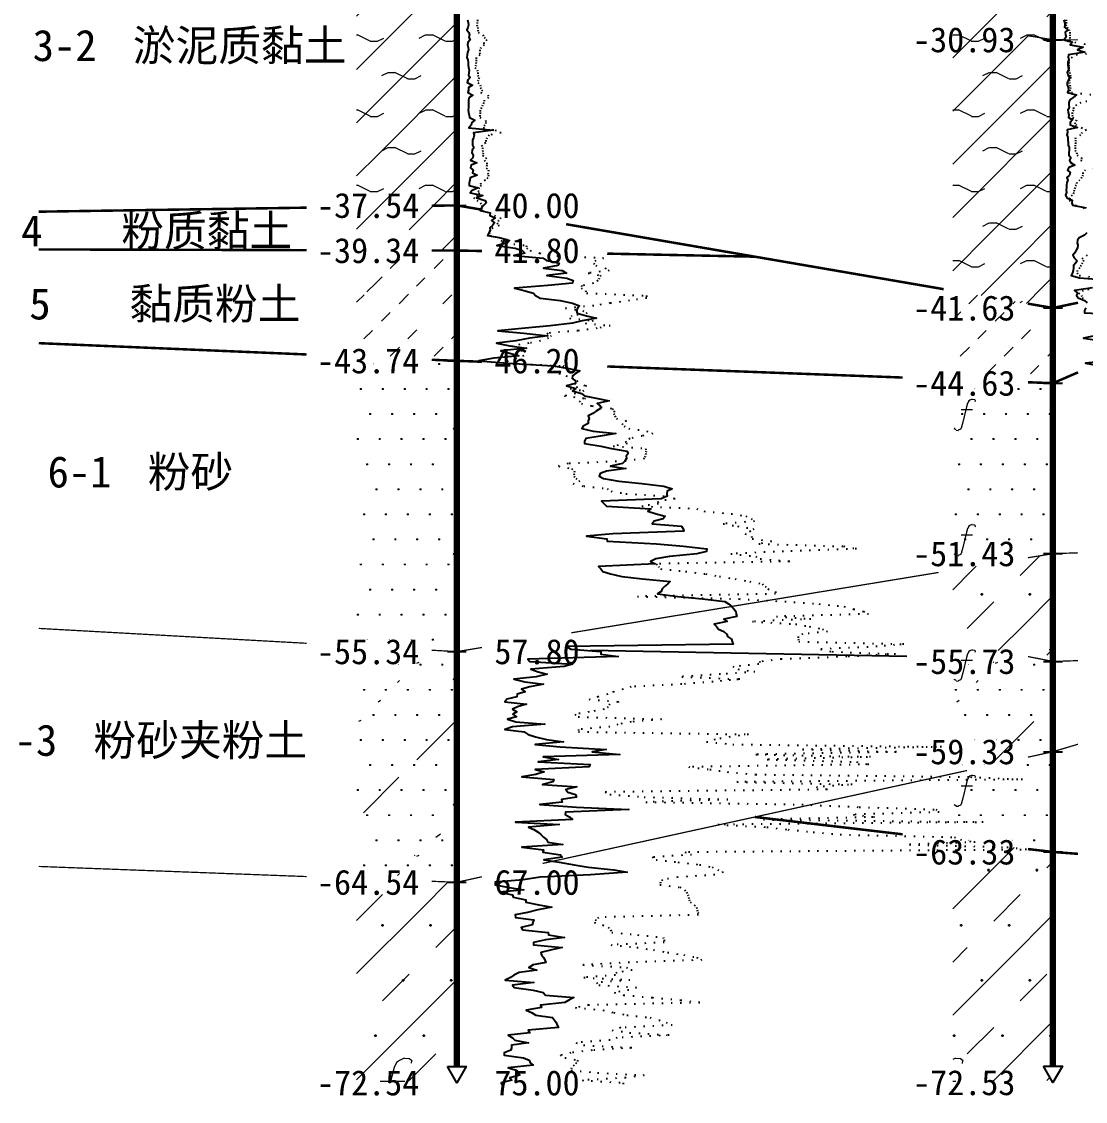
# Model space of a CAD drawing. Extents: x -37 to 3540, y -1485 to 297.
# Drawn here: x 127 to 212, y -1419.8 to -1333.7 of the extents above; entities that cross this region are included whole.
import ezdxf
from ezdxf.enums import TextEntityAlignment as Align

# ---------------------------------------------------------------- set-up
doc = ezdxf.new("R2010")
doc.units = 0
doc.linetypes.add('DOT', pattern=[6.35, 0, -6.35])
for name, color, linetype in [('CURVE', 200, 'CONTINUOUS'), ('HOLE', 41, 'CONTINUOUS'), ('STRATUM', 241, 'CONTINUOUS')]:
    doc.layers.add(name, color=color, linetype=linetype)
doc.layers.add('HATCH', color=7, linetype='CONTINUOUS', lineweight=13)
doc.styles.add('ST', font='')
doc.styles.get('ST').set_extended_font_data('SimSun')
pattern_1 = [(45, (112.367, -1485), (-2.12132, 2.12132), [10, 0]), (26.565, (113.4412, -1485.2536), (5.999823, 5.999812), [0.567, -12.849]), (0, (112.874, -1485.2536), (0, 6), [0.567, -5.433]), (26.565, (110.7857, -1485), (5.999823, 5.999812), [0.567, -12.849]), (0, (111.293, -1484.7464), (0, 6), [0.567, -5.433]), (153.435, (112.8742, -1485.2536), (-5.999818, -5e-06), [1.134, -12.2826]), (26.565, (116.4412, -1482.2536), (5.999823, 5.999812), [0.567, -12.849]), (0, (115.874, -1482.2536), (0, 6), [0.567, -5.433]), (26.565, (113.7857, -1482), (5.999823, 5.999812), [0.567, -12.849]), (0, (114.293, -1481.7464), (0, 6), [0.567, -5.433]), (153.435, (115.8742, -1482.2536), (-5.999818, -5e-06), [1.134, -12.2826])]
pattern_2 = [(45, (112.367, -1485), (-4.24264, 4.24264), [10, 0]), (45, (113.428, -1488.182), (-2.12132, 6.36396), [3, -3])]
pattern_3 = [(45, (112.367, -1485), (-6e-07, 6.99998), [0.9473, -8.9522]), (45, (113.767, -1483.6), (-6e-07, 6.99998), [0.9869, -8.9126]), (45, (115.167, -1482.2), (-6e-07, 6.99998), [1.06018, -8.8393]), (45, (116.567, -1480.8), (-6e-07, 6.99998), [0.94918, -8.95032]), (45, (117.967, -1479.4), (-6e-07, 6.99998), [1.0365, -8.863]), (45, (115.867, -1485), (-6e-07, 6.99998), [1.01335, -8.88615]), (45, (117.267, -1483.6), (-6e-07, 6.99998), [1.07896, -12.12037]), (45, (118.667, -1482.2), (-6e-07, 6.99998), [0.99882, -8.90067]), (45, (113.067, -1480.8), (-4e-07, 6.99998), [1.05533, -8.84416]), (45, (114.467, -1479.4), (-4e-07, 6.99998), [1.0365, -8.863])]
pattern_4 = [(82.875, (111.5324, -1486.206), (0.000369, 10.000176), [0.0893, -80.5337]), (143.13, (111.6334, -1486.2818), (-29.999964, 20.000054), [0.12627, -49.87373]), (172.875, (111.8106, -1486.304), (-70.000246, 9.99966), [0.17857, -80.44443]), (206.565, (111.989, -1486.2147), (-9.9997, -9.99969), [0.19954, -22.16046]), (243.435, (112.0783, -1486.0363), (9e-06, -9.9997), [0.19954, -22.16146]), (255.964, (112.1676, -1485.679), (-0.0002, -9.9995), [0.36813, -40.86287]), (255.964, (112.4776, -1484.439), (-0.0002, -9.9995), [1.2784, -39.9526]), (255.964, (112.5461, -1484.165), (-0.0002, -9.9995), [0.28235, -40.94865]), (216.87, (112.7364, -1483.9108), (-9.999982, -10.000018), [0.12627, -49.87373]), (243.435, (112.6354, -1483.9865), (9e-06, -9.9997), [0.19954, -22.16146]), (206.565, (112.915, -1483.8215), (-9.9997, -9.99969), [0.19954, -22.16046]), (172.875, (113.092, -1483.8437), (-70.000246, 9.99966), [0.17857, -80.44443]), (143.13, (113.193, -1483.9194), (-29.999964, 20.000054), [0.12627, -49.87373]), (82.875, (113.182, -1484.008), (0.000369, 10.000176), [0.0893, -80.5337]), (0, (112.037, -1484.66), (0, 10), [0.89286, -9.10714]), (0, (112.392, -1485), (1, 2), [0, -1.75]), (0, (112.367, -1484.975), (1, 2), [0, -1.75]), (0, (112.367, -1485), (1, 2), [0, -1.75]), (0, (112.342, -1485), (1, 2), [0, -1.75]), (0, (112.367, -1485.025), (1, 2), [0, -1.75])]
pattern_5 = [(45, (112.367, -1485), (-2e-06, 15.4), [4.3383, -17.4406]), (45, (118.555, -1478.777), (-2e-06, 15.4), [4.386, -17.3928]), (45, (123.515, -1473.819), (-2e-06, 15.4), [3.99, -17.789]), (26.565, (112.367, -1477.3), (15.4, 15.4), [0.2123, -34.2231]), (36.87, (113.907, -1475.76), (15.4, 15.4), [0.435, -76.565]), (315, (120.067, -1469.653), (15.4, 3e-06), [0.0727, -21.7062]), (26.565, (120.067, -1485), (15.4, 15.4), [0.3184, -34.117]), (26.565, (121.607, -1483.46), (15.4, 15.4), [0.2316, -34.2038]), (90, (122.377, -1482.69), (-15.4, -1e-06), [0.0633, -15.3367]), (26.565, (123.147, -1481.92), (15.4, 15.4), [0.2002, -68.6707]), (36.87, (124.687, -1480.38), (15.4, 15.4), [0.2435, -76.7565]), (45, (126.227, -1478.84), (-5e-07, 15.4), [0.24, -21.5388]), (315, (127.578, -1477.195), (15.4, 3e-06), [0.0727, -21.7062]), (36.87, (115.447, -1474.22), (15.4, 15.4), [0.2249, -76.7751]), (53.13, (116.987, -1472.68), (30.8, 46.2), [0.2956, -76.7044]), (53.13, (118.527, -1471.14), (30.8, 46.2), [0.2777, -76.7223])]
pattern_6 = [(82.875, (110.531, -1487.6533), (0.00081, 22.00039), [0.1964, -177.1742]), (143.13, (110.753, -1487.82), (-65.99992, 44.00012), [0.2778, -109.7222]), (172.875, (111.143, -1487.8687), (-154.00054, 21.999253), [0.3929, -176.9777]), (206.565, (111.536, -1487.672), (-21.99935, -21.9993), [0.439, -48.753]), (243.435, (111.732, -1487.28), (2e-05, -21.9993), [0.439, -48.7552]), (255.964, (111.9283, -1486.494), (-0.00044, -21.9989), [0.8099, -89.8983]), (255.964, (112.6104, -1483.7656), (-0.00044, -21.9989), [2.8124, -87.8958]), (255.964, (112.761, -1483.163), (-0.00044, -21.9989), [0.6212, -90.087]), (216.87, (113.1796, -1482.6037), (-21.99996, -22.00004), [0.2778, -109.7222]), (243.435, (112.957, -1482.77), (2e-05, -21.9993), [0.439, -48.7552]), (206.565, (113.572, -1482.407), (-21.99935, -21.9993), [0.439, -48.753]), (172.875, (113.962, -1482.456), (-154.00054, 21.999253), [0.3929, -176.9777]), (143.13, (114.1843, -1482.6228), (-65.99992, 44.00012), [0.2778, -109.7222]), (82.875, (114.16, -1482.8177), (0.00081, 22.00039), [0.1964, -177.1742]), (0, (111.642, -1484.252), (0, 22), [1.9643, -20.0357]), (0, (112.422, -1485), (2.2, 4.4), [0, -3.85]), (0, (112.367, -1484.945), (2.2, 4.4), [0, -3.85]), (0, (112.367, -1485), (2.2, 4.4), [0, -3.85]), (0, (112.312, -1485), (2.2, 4.4), [0, -3.85]), (0, (112.367, -1485.055), (2.2, 4.4), [0, -3.85])]

msp = doc.modelspace()

# ---------------------------------------------------------------- hatches: boundary and pattern name
at = {"layer": 'HATCH'}
h = msp.add_hatch(dxfattribs=at)
h.set_pattern_fill('YNFNT', color=251, style=0)
h.set_pattern_definition([(45, (112.367, -1485), (-4.24264, 4.24264), [10, 0]), (45, (113.428, -1488.182), (-2.12132, 6.36396), [3, -3]), (26.565, (113.4412, -1485.2536), (5.999823, 5.999812), [0.567, -12.849]), (0, (112.874, -1485.2536), (0, 6), [0.567, -5.433]), (26.565, (110.7857, -1485), (5.999823, 5.999812), [0.567, -12.849]), (0, (111.293, -1484.7464), (0, 6), [0.567, -5.433]), (153.435, (112.8742, -1485.2536), (-5.999818, -5e-06), [1.134, -12.2826]), (26.565, (116.4412, -1482.2536), (5.999823, 5.999812), [0.567, -12.849]), (0, (115.874, -1482.2536), (0, 6), [0.567, -5.433]), (26.565, (113.7857, -1482), (5.999823, 5.999812), [0.567, -12.849]), (0, (114.293, -1481.7464), (0, 6), [0.567, -5.433]), (153.435, (115.8742, -1482.2536), (-5.999818, -5e-06), [1.134, -12.2826])])
h.paths.add_polyline_path([(209.377, -1302.538), (201.377, -1302.911), (201.377, -1333.863), (209.377, -1335.138)])
h.paths.add_polyline_path([(197.307, -1336.627), (206.866, -1336.627), (206.866, -1333.694), (197.307, -1333.694)], flags=9)
h.paths.add_polyline_path([(197.307, -1304.027), (206.866, -1304.027), (206.866, -1301.094), (197.307, -1301.094)], flags=9)
h = msp.add_hatch(dxfattribs=at)
h.set_pattern_fill('YNNT', color=251, style=0)
h.set_pattern_definition(pattern_1)
h.paths.add_polyline_path([(161.789, -1327.554), (153.789, -1327.921), (153.789, -1348.475), (161.789, -1348.354)])
h.paths.add_polyline_path([(149.719, -1349.843), (159.278, -1349.843), (159.278, -1346.91), (149.719, -1346.91)], flags=9)
h.paths.add_polyline_path([(149.722, -1329.04), (159.275, -1329.04), (159.275, -1326.124), (149.722, -1326.124)], flags=9)
h = msp.add_hatch(dxfattribs=at)
h.set_pattern_fill('YNNT', color=251, style=0)
h.set_pattern_definition(pattern_1)
h.paths.add_polyline_path([(209.377, -1335.138), (201.377, -1333.863), (201.377, -1355.162), (209.377, -1356.538)])
h.paths.add_polyline_path([(197.307, -1358.027), (206.866, -1358.027), (206.866, -1355.094), (197.307, -1355.094)], flags=9)
h.paths.add_polyline_path([(197.307, -1336.627), (206.866, -1336.627), (206.866, -1333.694), (197.307, -1333.694)], flags=9)
h = msp.add_hatch(dxfattribs=at)
h.set_pattern_fill('FZNT', color=32, style=0)
h.set_pattern_definition(pattern_2)
h.paths.add_polyline_path([(161.789, -1348.354), (153.789, -1348.475), (153.789, -1351.934), (161.789, -1351.954)])
h.paths.add_polyline_path([(149.719, -1353.443), (159.278, -1353.443), (159.278, -1350.51), (149.719, -1350.51)], flags=9)
h.paths.add_polyline_path([(149.719, -1349.843), (159.278, -1349.843), (159.278, -1346.91), (149.719, -1346.91)], flags=9)
h = msp.add_hatch(dxfattribs=at)
h.set_pattern_fill('NZFT', color=52, style=0)
h.set_pattern_definition(pattern_3)
h.paths.add_polyline_path([(161.789, -1351.954), (153.789, -1351.934), (153.789, -1360.416), (161.789, -1360.754)])
h.paths.add_polyline_path([(149.719, -1362.243), (159.278, -1362.243), (159.278, -1359.31), (149.719, -1359.31)], flags=9)
h.paths.add_polyline_path([(149.719, -1353.443), (159.278, -1353.443), (159.278, -1350.51), (149.719, -1350.51)], flags=9)
h = msp.add_hatch(dxfattribs=at)
h.set_pattern_fill('NZFT', color=52, style=0)
h.set_pattern_definition(pattern_3)
h.paths.add_polyline_path([(209.377, -1356.538), (201.377, -1355.162), (201.377, -1362.238), (209.377, -1362.538)])
h.paths.add_polyline_path([(197.307, -1364.027), (206.866, -1364.027), (206.866, -1361.094), (197.307, -1361.094)], flags=9)
h.paths.add_polyline_path([(197.307, -1358.027), (206.866, -1358.027), (206.866, -1355.094), (197.307, -1355.094)], flags=9)
h = msp.add_hatch(dxfattribs=at)
h.set_pattern_fill('FS', color=142, style=0)
h.set_pattern_definition(pattern_4)
h.paths.add_polyline_path([(161.789, -1360.754), (153.789, -1360.416), (153.789, -1383.51), (161.789, -1383.954)])
h.paths.add_polyline_path([(149.719, -1385.443), (159.278, -1385.443), (159.278, -1382.51), (149.719, -1382.51)], flags=9)
h.paths.add_polyline_path([(149.719, -1362.243), (159.278, -1362.243), (159.278, -1359.31), (149.719, -1359.31)], flags=9)
h = msp.add_hatch(dxfattribs=at)
h.set_pattern_fill('FS', color=142, style=0)
h.set_pattern_definition(pattern_4)
h.paths.add_polyline_path([(209.377, -1362.538), (201.377, -1362.238), (201.377, -1377.452), (209.377, -1376.138)])
h.paths.add_polyline_path([(197.307, -1377.627), (206.866, -1377.627), (206.866, -1374.694), (197.307, -1374.694)], flags=9)
h.paths.add_polyline_path([(197.307, -1364.027), (206.866, -1364.027), (206.866, -1361.094), (197.307, -1361.094)], flags=9)
h = msp.add_hatch(dxfattribs=at)
h.set_pattern_fill('FZNT', color=32, style=0)
h.set_pattern_definition(pattern_2)
h.paths.add_polyline_path([(209.377, -1376.138), (201.377, -1377.452), (201.377, -1383.16), (209.377, -1384.738)])
h.paths.add_polyline_path([(197.307, -1386.227), (206.866, -1386.227), (206.866, -1383.294), (197.307, -1383.294)], flags=9)
h.paths.add_polyline_path([(197.307, -1377.627), (206.866, -1377.627), (206.866, -1374.694), (197.307, -1374.694)], flags=9)
h = msp.add_hatch(dxfattribs=at)
h.set_pattern_fill('FS', color=32, scale=2.2, style=0)
h.set_pattern_definition(pattern_6)
h.paths.add_polyline_path([(209.377, -1376.138), (201.377, -1377.452), (201.377, -1383.16), (209.377, -1384.738)])
h.paths.add_polyline_path([(197.307, -1386.227), (206.866, -1386.227), (206.866, -1383.294), (197.307, -1383.294)], flags=9)
h.paths.add_polyline_path([(197.307, -1377.627), (206.866, -1377.627), (206.866, -1374.694), (197.307, -1374.694)], flags=9)
h = msp.add_hatch(dxfattribs=at)
h.set_pattern_fill('FS', color=142, style=0)
h.set_pattern_definition(pattern_4)
h.paths.add_polyline_path([(161.789, -1383.954), (153.789, -1383.51), (153.789, -1402.051), (161.789, -1402.354)])
h.paths.add_polyline_path([(149.719, -1403.843), (159.278, -1403.843), (159.278, -1400.91), (149.719, -1400.91)], flags=9)
h.paths.add_polyline_path([(149.719, -1385.443), (159.278, -1385.443), (159.278, -1382.51), (149.719, -1382.51)], flags=9)
h = msp.add_hatch(dxfattribs=at)
h.set_pattern_fill('SZFT', color=142, scale=2.2, style=0)
h.set_pattern_definition(pattern_5)
h.paths.add_polyline_path([(161.789, -1383.954), (153.789, -1383.51), (153.789, -1402.051), (161.789, -1402.354)])
h.paths.add_polyline_path([(149.719, -1403.843), (159.278, -1403.843), (159.278, -1400.91), (149.719, -1400.91)], flags=9)
h.paths.add_polyline_path([(149.719, -1385.443), (159.278, -1385.443), (159.278, -1382.51), (149.719, -1382.51)], flags=9)
h = msp.add_hatch(dxfattribs=at)
h.set_pattern_fill('FS', color=142, style=0)
h.set_pattern_definition(pattern_4)
h.paths.add_polyline_path([(209.377, -1384.738), (201.377, -1383.16), (201.377, -1393.689), (209.377, -1391.938)])
h.paths.add_polyline_path([(197.307, -1393.427), (206.866, -1393.427), (206.866, -1390.494), (197.307, -1390.494)], flags=9)
h.paths.add_polyline_path([(197.307, -1386.227), (206.866, -1386.227), (206.866, -1383.294), (197.307, -1383.294)], flags=9)
h = msp.add_hatch(dxfattribs=at)
h.set_pattern_fill('SZFT', color=142, scale=2.2, style=0)
h.set_pattern_definition(pattern_5)
h.paths.add_polyline_path([(209.377, -1384.738), (201.377, -1383.16), (201.377, -1393.689), (209.377, -1391.938)])
h.paths.add_polyline_path([(197.307, -1393.427), (206.866, -1393.427), (206.866, -1390.494), (197.307, -1390.494)], flags=9)
h.paths.add_polyline_path([(197.307, -1386.227), (206.866, -1386.227), (206.866, -1383.294), (197.307, -1383.294)], flags=9)
h = msp.add_hatch(dxfattribs=at)
h.set_pattern_fill('FS', color=142, style=0)
h.set_pattern_definition(pattern_4)
h.paths.add_polyline_path([(209.377, -1391.938), (201.377, -1393.689), (201.377, -1398.999), (209.377, -1399.938)])
h.paths.add_polyline_path([(197.307, -1401.427), (206.866, -1401.427), (206.866, -1398.494), (197.307, -1398.494)], flags=9)
h.paths.add_polyline_path([(197.307, -1393.427), (206.866, -1393.427), (206.866, -1390.494), (197.307, -1390.494)], flags=9)
h = msp.add_hatch(dxfattribs=at)
h.set_pattern_fill('FZNT', color=32, style=0)
h.set_pattern_definition(pattern_2)
h.paths.add_polyline_path([(209.377, -1399.938), (201.377, -1398.999), (201.377, -1418.338), (209.377, -1418.338), (208.627, -1417.039), (209.377, -1417.039)])
h.paths.add_polyline_path([(197.307, -1419.827), (206.866, -1419.827), (206.866, -1416.894), (197.307, -1416.894)], flags=9)
h.paths.add_polyline_path([(197.307, -1401.427), (206.866, -1401.427), (206.866, -1398.494), (197.307, -1398.494)], flags=9)
h = msp.add_hatch(dxfattribs=at)
h.set_pattern_fill('FS', color=32, scale=2.2, style=0)
h.set_pattern_definition(pattern_6)
h.paths.add_polyline_path([(209.377, -1399.938), (201.377, -1398.999), (201.377, -1418.338), (209.377, -1418.338), (208.627, -1417.039), (209.377, -1417.039)])
h.paths.add_polyline_path([(197.307, -1419.827), (206.866, -1419.827), (206.866, -1416.894), (197.307, -1416.894)], flags=9)
h.paths.add_polyline_path([(197.307, -1401.427), (206.866, -1401.427), (206.866, -1398.494), (197.307, -1398.494)], flags=9)
h = msp.add_hatch(dxfattribs=at)
h.set_pattern_fill('FZNT', color=32, style=0)
h.set_pattern_definition(pattern_2)
h.paths.add_polyline_path([(161.789, -1402.354), (153.789, -1402.051), (153.789, -1418.354), (161.789, -1418.354), (161.039, -1417.055), (161.789, -1417.055)])
h.paths.add_polyline_path([(149.724, -1419.837), (159.272, -1419.837), (159.272, -1416.938), (149.724, -1416.938)], flags=9)
h.paths.add_polyline_path([(149.719, -1403.843), (159.278, -1403.843), (159.278, -1400.91), (149.719, -1400.91)], flags=9)
h = msp.add_hatch(dxfattribs=at)
h.set_pattern_fill('FS', color=32, scale=2.2, style=0)
h.set_pattern_definition(pattern_6)
h.paths.add_polyline_path([(161.789, -1402.354), (153.789, -1402.051), (153.789, -1418.354), (161.789, -1418.354), (161.039, -1417.055), (161.789, -1417.055)])
h.paths.add_polyline_path([(149.724, -1419.837), (159.272, -1419.837), (159.272, -1416.938), (149.724, -1416.938)], flags=9)
h.paths.add_polyline_path([(149.719, -1403.843), (159.278, -1403.843), (159.278, -1400.91), (149.719, -1400.91)], flags=9)

# ---------------------------------------------------------------- linework, layer by layer
at = {"layer": 'CURVE', "color": 30, "linetype": 'Continuous'}
for points in [[(210.257, -1333.538), (210.287, -1333.738), (210.327, -1333.938), (210.297, -1334.138), (210.557, -1334.338), (210.347, -1334.538), (210.387, -1334.738), (210.427, -1334.938), (210.257, -1335.138), (210.947, -1335.338), (210.757, -1335.538), (211.797, -1335.738), (211.337, -1335.938), (211.927, -1336.138), (210.607, -1336.338), (210.587, -1336.538), (210.637, -1336.738), (210.557, -1336.938), (210.577, -1337.138), (210.587, -1337.338), (210.627, -1337.538), (210.517, -1337.738), (210.577, -1337.938), (210.687, -1338.138), (210.607, -1338.338), (210.507, -1338.538), (210.517, -1338.738), (210.597, -1338.938), (210.627, -1339.138), (210.547, -1339.338), (211.247, -1339.538), (210.977, -1339.738), (210.737, -1339.938), (210.647, -1340.138), (210.647, -1340.338), (210.677, -1340.538), (210.567, -1340.738), (210.597, -1340.938), (210.647, -1341.138), (210.627, -1341.338), (210.927, -1341.538), (210.757, -1341.738), (210.747, -1341.938), (211.347, -1342.138), (210.517, -1342.338), (210.527, -1342.538), (210.487, -1342.738), (210.557, -1342.938), (210.557, -1343.138), (210.587, -1343.338), (210.597, -1343.538), (210.667, -1343.738), (210.667, -1343.938), (210.657, -1344.138), (210.647, -1344.338), (210.797, -1344.538), (210.707, -1344.738), (210.767, -1344.938), (211.127, -1345.138), (210.647, -1345.338), (210.547, -1345.538), (210.757, -1345.738), (210.697, -1345.938), (210.497, -1346.138), (210.577, -1346.338), (210.487, -1346.538), (210.467, -1346.738), (210.457, -1346.938), (210.427, -1347.138), (210.457, -1347.338), (210.367, -1347.538), (210.477, -1347.738), (210.907, -1347.938), (210.877, -1348.138), (210.927, -1348.338), (212.027, -1348.538)], [(162.629, -1333.554), (162.689, -1333.754), (162.709, -1333.954), (162.659, -1334.154), (162.589, -1334.354), (162.739, -1334.554), (162.789, -1334.754), (162.749, -1334.954), (162.849, -1335.154), (162.669, -1335.354), (162.639, -1335.554), (162.689, -1335.754), (162.709, -1335.954), (162.639, -1336.154), (162.609, -1336.354), (162.589, -1336.554), (162.669, -1336.754), (162.699, -1336.954), (162.689, -1337.154), (162.709, -1337.354), (162.759, -1337.554), (162.749, -1337.754), (162.729, -1337.954), (162.849, -1338.154), (162.659, -1338.354), (162.599, -1338.554), (163.029, -1338.754), (162.729, -1338.954), (162.719, -1339.154), (162.669, -1339.354), (163.069, -1339.554), (162.759, -1339.754), (162.729, -1339.954), (162.719, -1340.154), (162.729, -1340.354), (162.719, -1340.554), (162.689, -1340.754), (162.709, -1340.954), (162.759, -1341.154), (162.789, -1341.354), (163.229, -1341.554), (162.979, -1341.754), (162.939, -1341.954), (162.749, -1342.154), (164.699, -1342.354), (163.129, -1342.554), (163.179, -1342.754), (163.119, -1342.954), (163.039, -1343.154), (163.039, -1343.354), (163.029, -1343.554), (163.149, -1343.754), (163.009, -1343.954), (162.989, -1344.154), (163.089, -1344.354), (163.069, -1344.554), (162.889, -1344.754), (163.389, -1344.954), (162.919, -1345.154), (162.869, -1345.354), (163.089, -1345.554), (163.049, -1345.754), (163.399, -1345.954), (162.849, -1346.154), (162.819, -1346.354), (162.769, -1346.554), (162.759, -1346.754), (163.489, -1346.954), (163.009, -1347.154), (162.849, -1347.354), (163.859, -1347.554), (163.369, -1347.754), (164.059, -1347.954), (164.119, -1348.154), (163.929, -1348.354), (163.769, -1348.554), (163.649, -1348.754), (164.449, -1348.954), (164.409, -1349.154), (164.849, -1349.354), (164.549, -1349.554), (164.799, -1349.754), (164.629, -1349.954), (164.429, -1350.154), (164.439, -1350.354), (164.329, -1350.554), (164.239, -1350.754), (165.289, -1350.954), (165.999, -1351.154), (165.839, -1351.354), (164.989, -1351.554), (166.449, -1351.754), (166.999, -1351.954), (167.209, -1352.154), (166.329, -1352.354), (168.679, -1352.554), (168.939, -1352.754), (169.949, -1352.954), (169.839, -1353.154), (168.699, -1353.354), (170.209, -1353.554), (170.539, -1353.754), (168.979, -1353.954), (170.579, -1354.154), (171.069, -1354.354), (171.029, -1354.554), (169.059, -1354.754), (166.399, -1354.954), (167.139, -1355.154), (167.899, -1355.354), (168.079, -1355.554), (168.449, -1355.754), (170.049, -1355.954), (171.029, -1356.154), (171.589, -1356.354), (171.419, -1356.554), (171.329, -1356.754), (171.389, -1356.954), (172.139, -1357.154), (172.929, -1357.354), (171.789, -1357.554), (171.009, -1357.754), (169.249, -1357.954), (167.239, -1358.154), (165.059, -1358.354), (167.149, -1358.554), (169.049, -1358.754), (167.619, -1358.954), (166.489, -1359.154), (164.959, -1359.354), (166.009, -1359.554), (167.359, -1359.754), (165.299, -1359.954), (166.009, -1360.154), (166.749, -1360.354), (164.749, -1360.554), (163.539, -1360.754), (165.859, -1360.954), (169.469, -1361.154), (170.729, -1361.354), (171.609, -1361.554), (171.259, -1361.754), (171.009, -1361.954), (170.989, -1362.154), (171.269, -1362.354), (171.249, -1362.554), (170.529, -1362.754), (171.299, -1362.954), (171.029, -1363.154), (171.729, -1363.354), (171.989, -1363.554), (173.039, -1363.754), (173.959, -1363.954), (172.999, -1364.154), (173.239, -1364.354), (173.259, -1364.554), (172.949, -1364.754), (172.649, -1364.954), (172.259, -1365.154), (172.349, -1365.354), (172.259, -1365.554), (172.279, -1365.754), (171.879, -1365.954), (171.769, -1366.154), (172.669, -1366.354), (174.469, -1366.554), (173.229, -1366.754), (172.079, -1366.954), (171.979, -1367.154), (171.969, -1367.354), (173.279, -1367.554), (174.139, -1367.754), (175.349, -1367.954), (175.459, -1368.154), (175.309, -1368.354), (175.339, -1368.554), (175.189, -1368.754), (175.009, -1368.954), (174.049, -1369.154), (175.289, -1369.354), (173.729, -1369.554), (173.219, -1369.754), (173.149, -1369.954), (173.499, -1370.154), (174.729, -1370.354), (176.569, -1370.554), (178.319, -1370.754), (178.989, -1370.954), (178.579, -1371.154), (178.539, -1371.354), (178.589, -1371.554), (178.109, -1371.754), (173.329, -1371.954), (173.549, -1372.154), (173.729, -1372.354), (177.269, -1372.554), (177.029, -1372.754), (177.699, -1372.954), (178.409, -1373.154), (178.259, -1373.354), (177.529, -1373.554), (177.369, -1373.754), (179.729, -1373.954), (179.859, -1374.154), (179.919, -1374.354), (174.239, -1374.554), (172.129, -1374.754), (173.749, -1374.954), (173.789, -1375.154), (177.739, -1375.354), (179.879, -1375.554), (181.739, -1375.754), (181.719, -1375.954), (180.959, -1376.154), (178.769, -1376.354), (177.669, -1376.554), (177.259, -1376.754), (177.629, -1376.954), (173.109, -1377.154), (173.289, -1377.354), (173.449, -1377.554), (174.049, -1377.754), (174.959, -1377.954), (176.609, -1378.154), (178.809, -1378.354), (178.639, -1378.554), (178.359, -1378.754), (178.179, -1378.954), (178.109, -1379.154), (177.809, -1379.354), (179.439, -1379.554), (181.409, -1379.754), (183.189, -1379.954), (183.479, -1380.154), (183.729, -1380.354), (183.929, -1380.554), (184.069, -1380.754), (184.089, -1380.954), (184.149, -1381.154), (183.089, -1381.354), (183.379, -1381.554), (182.319, -1381.754), (182.519, -1381.954), (182.689, -1382.154), (183.089, -1382.354), (183.329, -1382.554), (183.389, -1382.754), (183.709, -1382.954), (183.769, -1383.154), (183.839, -1383.354), (170.529, -1383.554), (170.889, -1383.754), (173.289, -1383.954), (173.289, -1384.154), (174.669, -1384.354), (167.459, -1384.554), (167.619, -1384.754), (171.009, -1384.954), (170.359, -1385.154), (167.699, -1385.354), (168.289, -1385.554), (169.009, -1385.754), (168.119, -1385.954), (166.349, -1386.154), (167.209, -1386.354), (168.709, -1386.554), (167.609, -1386.754), (166.959, -1386.954), (167.249, -1387.154), (166.609, -1387.354), (166.579, -1387.554), (165.769, -1387.754), (165.629, -1387.954), (167.349, -1388.154), (166.639, -1388.354), (166.229, -1388.554), (166.589, -1388.754), (166.269, -1388.954), (166.559, -1389.154), (165.819, -1389.354), (166.489, -1389.554), (168.819, -1389.754), (166.239, -1389.954), (165.619, -1390.154), (167.169, -1390.354), (167.489, -1390.554), (168.069, -1390.754), (168.949, -1390.954), (170.309, -1391.154), (168.039, -1391.354), (170.049, -1391.554), (173.709, -1391.754), (172.599, -1391.954), (174.789, -1392.154), (168.669, -1392.354), (169.909, -1392.554), (168.289, -1392.754), (172.439, -1392.954), (172.329, -1393.154), (168.039, -1393.354), (168.759, -1393.554), (168.089, -1393.754), (166.969, -1393.954), (169.539, -1394.154), (169.449, -1394.354), (168.619, -1394.554), (171.359, -1394.754), (170.499, -1394.954), (170.659, -1395.154), (171.269, -1395.354), (171.349, -1395.554), (170.149, -1395.754), (170.209, -1395.954), (168.409, -1396.154), (171.349, -1396.354), (175.519, -1396.554), (170.449, -1396.754), (170.439, -1396.954), (170.819, -1397.154), (171.009, -1397.354), (166.479, -1397.554), (169.949, -1397.754), (167.509, -1397.954), (167.929, -1398.154), (168.289, -1398.354), (168.499, -1398.554), (168.709, -1398.754), (168.939, -1398.954), (169.049, -1399.154), (170.249, -1399.354), (166.969, -1399.554), (168.719, -1399.754), (168.659, -1399.954), (170.059, -1400.154), (170.199, -1400.354), (168.729, -1400.554), (169.969, -1400.754), (171.159, -1400.954), (172.259, -1401.154), (174.309, -1401.354), (175.379, -1401.554), (172.459, -1401.754), (168.439, -1401.954), (167.079, -1402.154), (164.859, -1402.354), (164.839, -1402.554), (165.839, -1402.754), (167.139, -1402.954), (165.219, -1403.154), (166.239, -1403.354), (166.279, -1403.554), (167.289, -1403.754), (167.299, -1403.954), (168.329, -1404.154), (169.379, -1404.354), (168.249, -1404.554), (167.439, -1404.754), (166.449, -1404.954), (166.469, -1405.154), (167.929, -1405.354), (167.849, -1405.554), (167.789, -1405.754), (166.929, -1405.954), (167.029, -1406.154), (169.069, -1406.354), (169.099, -1406.554), (170.389, -1406.754), (168.869, -1406.954), (167.899, -1407.154), (167.909, -1407.354), (170.199, -1407.554), (169.379, -1407.754), (168.489, -1407.954), (168.559, -1408.154), (168.699, -1408.354), (168.819, -1408.554), (168.889, -1408.754), (167.869, -1408.954), (167.529, -1409.154), (168.179, -1409.354), (166.769, -1409.554), (166.349, -1409.754), (166.059, -1409.954), (165.649, -1410.154), (167.929, -1410.354), (166.239, -1410.554), (166.359, -1410.754), (167.869, -1410.954), (168.669, -1411.154), (168.869, -1411.354), (171.119, -1411.554), (170.739, -1411.754), (170.419, -1411.954), (168.479, -1412.154), (168.539, -1412.354), (167.329, -1412.554), (167.739, -1412.754), (168.099, -1412.954), (169.419, -1413.154), (169.589, -1413.354), (169.719, -1413.554), (169.809, -1413.754), (169.899, -1413.954), (167.469, -1414.154), (167.619, -1414.354), (165.889, -1414.554), (166.239, -1414.754), (166.409, -1414.954), (167.519, -1415.154), (166.149, -1415.354), (166.149, -1415.554), (166.089, -1415.754), (165.579, -1415.954), (165.559, -1416.154), (167.099, -1416.354), (167.559, -1416.554), (167.629, -1416.754), (167.889, -1416.954), (165.889, -1417.154), (166.559, -1417.354), (166.689, -1417.554), (166.819, -1417.754), (166.019, -1417.954), (166.189, -1418.154), (165.319, -1418.354), (165.419, -1418.554)], [(212.087, -1350.538), (211.897, -1350.738), (211.467, -1350.938), (211.337, -1351.138), (211.297, -1351.338), (211.357, -1351.538), (211.347, -1351.738), (211.227, -1351.938), (211.117, -1352.138), (210.967, -1352.338), (211.057, -1352.538), (211.287, -1352.738), (211.197, -1352.938), (211.027, -1353.138), (211.027, -1353.338), (210.987, -1353.538), (210.947, -1353.738), (210.837, -1353.938), (211.497, -1354.138), (214.157, -1354.338)], [(212.537, -1354.938), (211.097, -1355.138), (211.337, -1355.338), (211.257, -1355.538), (211.397, -1355.738), (211.887, -1355.938), (212.107, -1356.138)], [(212.007, -1356.538), (211.887, -1356.738), (211.887, -1356.938), (216.327, -1357.138)], [(212.817, -1358.738), (211.827, -1358.938), (213.057, -1359.138)], [(214.097, -1360.738), (211.967, -1360.938), (212.977, -1361.138)]]:
    msp.add_lwpolyline(points, dxfattribs=at)
at = {"layer": 'CURVE', "color": 100, "linetype": 'DOT', "ltscale": 0.1}
for points in [[(210.437, -1333.538), (210.437, -1333.738), (210.407, -1333.938), (210.507, -1334.138), (210.637, -1334.338), (210.737, -1334.538), (210.717, -1334.738), (210.727, -1334.938), (210.707, -1335.138), (211.117, -1335.338), (212.247, -1335.538)], [(163.439, -1333.554), (163.409, -1333.754), (163.389, -1333.954), (163.459, -1334.154), (163.469, -1334.354), (163.489, -1334.554), (163.859, -1334.754), (163.969, -1334.954), (164.189, -1335.154), (163.939, -1335.354), (163.969, -1335.554), (163.699, -1335.754), (163.629, -1335.954), (163.609, -1336.154), (163.629, -1336.354), (163.339, -1336.554), (163.339, -1336.754), (163.329, -1336.954), (163.299, -1337.154), (163.239, -1337.354), (163.399, -1337.554), (163.469, -1337.754), (163.459, -1337.954), (163.559, -1338.154), (163.479, -1338.354), (163.469, -1338.554), (163.659, -1338.754), (163.679, -1338.954), (163.829, -1339.154), (163.679, -1339.354), (164.259, -1339.554), (164.309, -1339.754), (163.979, -1339.954), (163.939, -1340.154), (163.839, -1340.354), (163.749, -1340.554), (163.649, -1340.754), (163.659, -1340.954), (163.629, -1341.154), (163.619, -1341.354), (164.079, -1341.554), (164.109, -1341.754), (164.029, -1341.954), (163.899, -1342.154), (164.829, -1342.354), (165.329, -1342.554), (164.379, -1342.754), (164.189, -1342.954), (164.099, -1343.154), (164.089, -1343.354), (163.769, -1343.554), (163.849, -1343.754), (163.849, -1343.954), (163.889, -1344.154), (163.849, -1344.354), (164.159, -1344.554), (163.989, -1344.754), (164.169, -1344.954), (164.179, -1345.154), (164.139, -1345.354), (164.309, -1345.554), (164.269, -1345.754), (164.309, -1345.954), (164.259, -1346.154), (164.069, -1346.354), (163.679, -1346.554), (163.739, -1346.754), (163.589, -1346.954), (163.499, -1347.154), (163.599, -1347.354), (163.439, -1347.554), (163.119, -1347.754), (163.389, -1347.954), (163.689, -1348.154), (163.809, -1348.354), (163.749, -1348.554), (163.799, -1348.754), (164.369, -1348.954), (164.789, -1349.154), (165.299, -1349.354), (165.129, -1349.554), (164.999, -1349.754), (165.159, -1349.954), (164.659, -1350.154), (164.429, -1350.354), (164.349, -1350.554), (164.439, -1350.754), (165.359, -1350.954), (165.309, -1351.154), (165.599, -1351.354), (167.319, -1351.554), (167.359, -1351.754), (167.619, -1351.954), (168.409, -1352.154), (169.049, -1352.354), (173.499, -1352.554), (172.879, -1352.754), (172.719, -1352.954), (172.879, -1353.154), (173.629, -1353.354), (173.959, -1353.554), (172.279, -1353.754), (173.279, -1353.954), (173.159, -1354.154), (173.059, -1354.354), (172.689, -1354.554), (171.779, -1354.754), (171.719, -1354.954), (172.049, -1355.154), (172.149, -1355.354), (176.929, -1355.554), (176.949, -1355.754), (175.579, -1355.954), (174.039, -1356.154), (172.719, -1356.354), (170.449, -1356.554), (171.849, -1356.754), (172.199, -1356.954), (170.969, -1357.154), (170.789, -1357.354), (172.669, -1357.554), (172.039, -1357.754), (174.039, -1357.954), (172.999, -1358.154), (171.459, -1358.354), (168.979, -1358.554), (169.329, -1358.754), (169.109, -1358.954), (168.479, -1359.154), (167.539, -1359.354), (166.159, -1359.554), (167.129, -1359.754), (166.979, -1359.954), (166.549, -1360.154), (167.129, -1360.354), (166.559, -1360.554), (165.879, -1360.754), (165.529, -1360.954), (170.239, -1361.154), (170.669, -1361.354), (170.049, -1361.554), (169.939, -1361.754), (170.489, -1361.954), (171.009, -1362.154), (171.459, -1362.354), (171.199, -1362.554), (172.139, -1362.754), (170.839, -1362.954), (171.929, -1363.154), (171.249, -1363.354), (170.369, -1363.554), (172.059, -1363.754), (171.559, -1363.954), (171.729, -1364.154), (172.569, -1364.354), (174.199, -1364.554), (174.349, -1364.754), (174.329, -1364.954), (174.399, -1365.154), (174.529, -1365.354), (175.319, -1365.554), (174.989, -1365.754), (175.139, -1365.954), (175.509, -1366.154), (176.939, -1366.354), (177.439, -1366.554), (176.589, -1366.754), (175.619, -1366.954), (175.239, -1367.154), (175.379, -1367.354), (174.269, -1367.554), (176.849, -1367.754), (176.889, -1367.954), (176.879, -1368.154), (176.829, -1368.354), (176.759, -1368.554), (175.259, -1368.754), (170.669, -1368.954), (169.899, -1369.154), (170.949, -1369.354), (171.169, -1369.554), (171.139, -1369.754), (171.159, -1369.954), (171.279, -1370.154), (171.619, -1370.354), (171.069, -1370.554), (171.919, -1370.754), (173.779, -1370.954), (174.099, -1371.154), (175.289, -1371.354), (178.339, -1371.554), (179.219, -1371.754), (177.829, -1371.954), (177.889, -1372.154), (176.569, -1372.354), (180.939, -1372.554), (181.509, -1372.754), (183.689, -1372.954), (184.859, -1373.154), (185.279, -1373.354), (185.559, -1373.554), (183.049, -1373.754), (184.189, -1373.954), (185.499, -1374.154), (185.249, -1374.354), (184.789, -1374.554), (185.319, -1374.754), (185.359, -1374.954), (186.899, -1375.154), (185.909, -1375.354), (192.669, -1375.554), (193.699, -1375.754), (187.869, -1375.954), (183.659, -1376.154), (185.659, -1376.354), (186.009, -1376.554), (188.359, -1376.754), (177.709, -1376.954), (177.879, -1377.154), (178.059, -1377.354), (180.039, -1377.554), (181.649, -1377.754), (182.749, -1377.954), (183.999, -1378.154), (185.169, -1378.354), (186.179, -1378.554), (186.409, -1378.754), (186.619, -1378.954), (187.219, -1379.154), (187.239, -1379.354), (176.199, -1379.554), (184.299, -1379.754), (187.969, -1379.954), (190.699, -1380.154), (192.689, -1380.354), (193.459, -1380.554), (194.239, -1380.754), (194.659, -1380.954), (187.299, -1381.154), (190.049, -1381.354), (185.379, -1381.554), (188.819, -1381.754), (189.919, -1381.954), (190.969, -1382.154), (191.389, -1382.354), (189.409, -1382.554), (189.029, -1382.754), (189.029, -1382.954), (189.079, -1383.154), (197.469, -1383.354), (195.349, -1383.554), (190.819, -1383.754), (191.729, -1383.954), (196.809, -1384.154), (192.909, -1384.354), (187.699, -1384.554), (185.989, -1384.754), (185.889, -1384.954), (183.809, -1385.154), (184.219, -1385.354), (185.589, -1385.554), (182.829, -1385.754), (179.739, -1385.954), (184.369, -1386.154), (182.249, -1386.354), (179.739, -1386.554), (175.709, -1386.754), (175.069, -1386.954), (174.319, -1387.154), (173.829, -1387.354), (173.069, -1387.554), (172.339, -1387.754), (174.719, -1387.954), (174.009, -1388.154), (173.879, -1388.354), (173.549, -1388.554), (172.349, -1388.754), (171.209, -1388.954), (171.469, -1389.154), (178.139, -1389.354), (175.699, -1389.554), (174.649, -1389.754), (174.009, -1389.954), (171.489, -1390.154), (171.489, -1390.354), (185.069, -1390.554), (183.609, -1390.754), (182.409, -1390.954), (181.719, -1391.154), (183.809, -1391.354), (200.479, -1391.554), (189.389, -1391.754), (196.899, -1391.954), (185.659, -1392.154), (194.819, -1392.354), (186.549, -1392.554), (193.689, -1392.754), (194.669, -1392.954), (180.299, -1393.154), (181.979, -1393.354), (183.369, -1393.554), (185.649, -1393.754), (202.789, -1393.954), (206.939, -1394.154), (184.149, -1394.354), (193.339, -1394.554), (190.489, -1394.754), (191.369, -1394.954), (173.629, -1395.154), (173.999, -1395.354), (176.729, -1395.554), (183.429, -1395.754), (176.869, -1395.954), (189.329, -1396.154), (193.909, -1396.354), (200.019, -1396.554), (200.289, -1396.754), (193.429, -1396.954), (195.139, -1397.154), (186.259, -1397.354), (203.809, -1397.554), (182.619, -1397.754), (186.539, -1397.954), (188.229, -1398.154), (190.239, -1398.354), (192.389, -1398.554), (201.509, -1398.754), (201.989, -1398.954), (203.169, -1399.154), (197.909, -1399.354), (205.699, -1399.554), (207.569, -1399.754), (179.999, -1399.954), (180.529, -1400.154), (177.379, -1400.354), (177.689, -1400.554), (179.439, -1400.754), (181.159, -1400.954), (182.159, -1401.154), (182.619, -1401.354), (183.039, -1401.554), (182.389, -1401.754), (179.419, -1401.954), (178.199, -1402.154), (178.049, -1402.354), (177.989, -1402.554), (179.589, -1402.754), (179.979, -1402.954), (180.129, -1403.154), (180.219, -1403.354), (180.289, -1403.554), (180.339, -1403.754), (180.409, -1403.954), (180.739, -1404.154), (180.919, -1404.354), (180.979, -1404.554), (181.039, -1404.754), (181.069, -1404.954), (173.099, -1405.154), (172.899, -1405.354), (172.759, -1405.554), (173.419, -1405.754), (173.869, -1405.954), (174.059, -1406.154), (174.149, -1406.354), (176.219, -1406.554), (178.259, -1406.754), (178.329, -1406.954), (178.349, -1407.154), (174.099, -1407.354), (176.159, -1407.554), (177.479, -1407.754), (178.609, -1407.954), (179.899, -1408.154), (180.929, -1408.354), (181.359, -1408.554), (175.569, -1408.754), (171.859, -1408.954), (175.319, -1409.154), (175.779, -1409.354), (174.549, -1409.554), (174.449, -1409.754), (171.929, -1409.954), (175.609, -1410.154), (172.969, -1410.354), (173.119, -1410.554), (176.139, -1410.754), (175.519, -1410.954), (174.349, -1411.154), (175.109, -1411.354), (177.399, -1411.554), (179.649, -1411.754), (181.189, -1411.954), (172.319, -1412.154), (171.239, -1412.354), (173.439, -1412.554), (174.299, -1412.754), (175.359, -1412.954), (177.209, -1413.154), (177.929, -1413.354), (178.489, -1413.554), (178.989, -1413.754), (174.869, -1413.954), (174.179, -1414.154), (175.579, -1414.354), (178.749, -1414.554), (174.589, -1414.754), (174.019, -1414.954), (171.289, -1415.154), (171.909, -1415.354), (175.749, -1415.554), (172.589, -1415.754), (170.899, -1415.954), (170.039, -1416.154), (170.409, -1416.354), (171.449, -1416.554), (171.339, -1416.754), (171.159, -1416.954), (170.939, -1417.154), (170.889, -1417.354), (173.029, -1417.554), (176.749, -1417.754), (175.279, -1417.954), (171.789, -1418.154), (175.059, -1418.354), (175.059, -1418.554)], [(213.527, -1336.138), (211.317, -1336.338), (210.907, -1336.538), (210.637, -1336.738), (210.657, -1336.938), (210.637, -1337.138), (210.637, -1337.338), (210.637, -1337.538), (210.697, -1337.738), (210.747, -1337.938), (210.817, -1338.138), (210.677, -1338.338), (210.667, -1338.538), (210.737, -1338.738), (210.777, -1338.938), (210.737, -1339.138), (210.847, -1339.338), (212.637, -1339.538)], [(212.817, -1339.938), (211.597, -1340.138), (211.257, -1340.338), (211.007, -1340.538), (211.017, -1340.738), (210.897, -1340.938), (210.917, -1341.138), (210.947, -1341.338), (211.257, -1341.538), (211.127, -1341.738), (211.167, -1341.938), (211.637, -1342.138), (212.047, -1342.338), (211.687, -1342.538), (211.587, -1342.738), (211.157, -1342.938), (211.187, -1343.138), (211.187, -1343.338), (211.147, -1343.538), (211.137, -1343.738), (211.137, -1343.938), (211.267, -1344.138), (211.307, -1344.338), (211.677, -1344.538), (211.577, -1344.738), (212.077, -1344.938)], [(213.407, -1345.338), (211.957, -1345.538), (211.757, -1345.738), (211.757, -1345.938), (211.687, -1346.138), (211.507, -1346.338), (211.287, -1346.538), (211.217, -1346.738), (211.147, -1346.938), (211.057, -1347.138), (211.037, -1347.338), (210.897, -1347.538), (210.717, -1347.738), (210.697, -1347.938), (210.817, -1348.138), (211.137, -1348.338), (211.777, -1348.538), (212.037, -1348.738)], [(212.107, -1352.338), (211.687, -1352.538), (211.847, -1352.738), (211.717, -1352.938), (211.627, -1353.138), (211.517, -1353.338), (211.317, -1353.538), (211.307, -1353.738), (211.477, -1353.938), (212.947, -1354.138)], [(212.957, -1354.938), (211.797, -1355.138), (211.417, -1355.338), (211.647, -1355.538), (211.697, -1355.738), (212.057, -1355.938)]]:
    msp.add_lwpolyline(points, dxfattribs=at)
at = {"layer": 'HOLE', "linetype": 'Continuous', "const_width": 0.5}
for points in [[(161.789, -1268.354), (161.789, -1417.055)], [(209.377, -1268.338), (209.377, -1417.039)]]:
    msp.add_lwpolyline(points, dxfattribs=at)
at = {"layer": 'HOLE', "linetype": 'Continuous'}
for points in [[(208.627, -1335.138), (210.127, -1335.138)], [(161.039, -1348.354), (162.539, -1348.354)], [(161.039, -1351.954), (162.539, -1351.954)], [(208.627, -1356.538), (210.127, -1356.538)], [(161.039, -1360.754), (162.539, -1360.754)], [(208.627, -1362.538), (210.127, -1362.538)], [(208.627, -1376.138), (210.127, -1376.138)], [(161.039, -1383.954), (162.539, -1383.954)], [(208.627, -1384.738), (210.127, -1384.738)], [(208.627, -1391.938), (210.127, -1391.938)], [(208.627, -1399.938), (210.127, -1399.938)], [(161.039, -1402.354), (162.539, -1402.354)]]:
    msp.add_lwpolyline(points, dxfattribs=at)
for points in [[(161.039, -1417.055), (162.539, -1417.055), (161.789, -1418.354)], [(208.627, -1417.039), (210.127, -1417.039), (209.377, -1418.338)]]:
    msp.add_lwpolyline(points, close=True, dxfattribs=at)
at = {"layer": 'STRATUM', "linetype": 'Continuous'}
for points, const_width in [([(207.377, -1334.819), (209.377, -1335.138), (211.377, -1335.147)], 0.1), ([(128.416, -1348.857), (139.102, -1348.696), (149.789, -1348.535)], 0.2), ([(159.789, -1348.384), (161.789, -1348.354), (163.789, -1348.698)], 0.2), ([(170.511, -1349.854), (185.583, -1352.446), (200.655, -1355.038)], 0.2), ([(128.416, -1351.869), (139.102, -1351.896), (149.789, -1351.923)], 0.2), ([(159.789, -1351.949), (161.789, -1351.954), (163.789, -1351.995)], 0.2), ([(173.789, -1352.202), (185.583, -1352.446)], 0.2), ([(207.377, -1356.194), (209.377, -1356.538), (211.377, -1356.118)], 0.2), ([(128.416, -1359.345), (139.102, -1359.796), (149.789, -1360.247)], 0.2), ([(159.789, -1360.67), (161.789, -1360.754), (163.789, -1360.829)], 0.2), ([(173.789, -1361.204), (185.583, -1361.646), (197.377, -1362.088)], 0.2), ([(207.377, -1362.463), (209.377, -1362.538), (211.377, -1361.675)], 0.2), ([(207.377, -1376.466), (209.377, -1376.138), (211.377, -1376.073)], 0.1), ([(170.922, -1382.454), (185.583, -1380.046), (200.244, -1377.638)], 0.1), ([(128.416, -1382.103), (139.102, -1382.696), (149.789, -1383.289)], 0.1), ([(159.789, -1383.843), (161.789, -1383.954), (163.789, -1383.626)], 0.1), ([(207.377, -1384.344), (209.377, -1384.738), (211.377, -1384.673)], 0.1), ([(207.377, -1392.376), (209.377, -1391.938), (211.377, -1391.341)], 0.1), ([(168.642, -1400.854), (185.583, -1397.146), (202.524, -1393.438)], 0.1), ([(185.583, -1397.146), (197.377, -1398.53)], 0.2), ([(207.377, -1399.703), (209.377, -1399.938), (211.377, -1400.087)], 0.2), ([(128.416, -1401.092), (139.102, -1401.496), (149.789, -1401.9)], 0.1), ([(159.789, -1402.278), (161.789, -1402.354), (163.789, -1401.916)], 0.1)]:
    msp.add_lwpolyline(points, dxfattribs=dict(at, const_width=const_width))
at = {"layer": 'STRATUM'}
msp.add_lwpolyline([(197.704, -1384.351), (172.455, -1383.87)], dxfattribs=at)

# ---------------------------------------------------------------- texts
at = {"layer": 'HOLE', "style": 'ST'}
for s, p in [('-30.93', (206.377, -1335.138)), ('-37.54', (158.789, -1348.354)), ('-39.34', (158.789, -1351.954)), ('-41.63', (206.377, -1356.538)), ('-43.74', (158.789, -1360.754)), ('-44.63', (206.377, -1362.538)), ('-51.43', (206.377, -1376.138)), ('-55.34', (158.789, -1383.954)), ('-55.73', (206.377, -1384.738)), ('-59.33', (206.377, -1391.938)), ('-63.33', (206.377, -1399.938)), ('-64.54', (158.789, -1402.354)), ('-72.54', (158.789, -1418.354)), ('-72.53', (206.377, -1418.338))]:
    msp.add_text(s, height=2, dxfattribs=at).set_placement(p, align=Align.MIDDLE_RIGHT)
for s, p in [('40.00', (164.789, -1348.354)), ('41.80', (164.789, -1351.954)), ('46.20', (164.789, -1360.754)), ('57.80', (164.789, -1383.954)), ('67.00', (164.789, -1402.354)), ('75.00', (164.789, -1418.354))]:
    msp.add_text(s, height=2, dxfattribs=at).set_placement(p, align=Align.MIDDLE_LEFT)
at = {"layer": 'STRATUM', "style": 'ST'}
for s, p in [('3-2', (127.927, -1335.59)), ('淤泥质黏土', (135.927, -1335.59)), ('粉质黏土', (135.003, -1350.372)), ('4', (127.003, -1350.372)), ('5', (127.657, -1356.203)), ('黏质粉土', (135.657, -1356.203)), ('粉砂', (137.116, -1369.61)), ('6-1', (129.116, -1369.61)), ('粉砂夹粉土', (132.786, -1391.017)), ('6-3', (124.786, -1391.017))]:
    msp.add_text(s, height=2.5, dxfattribs=at).set_placement(p, align=Align.MIDDLE_LEFT)

doc.saveas('drawing.dxf')
